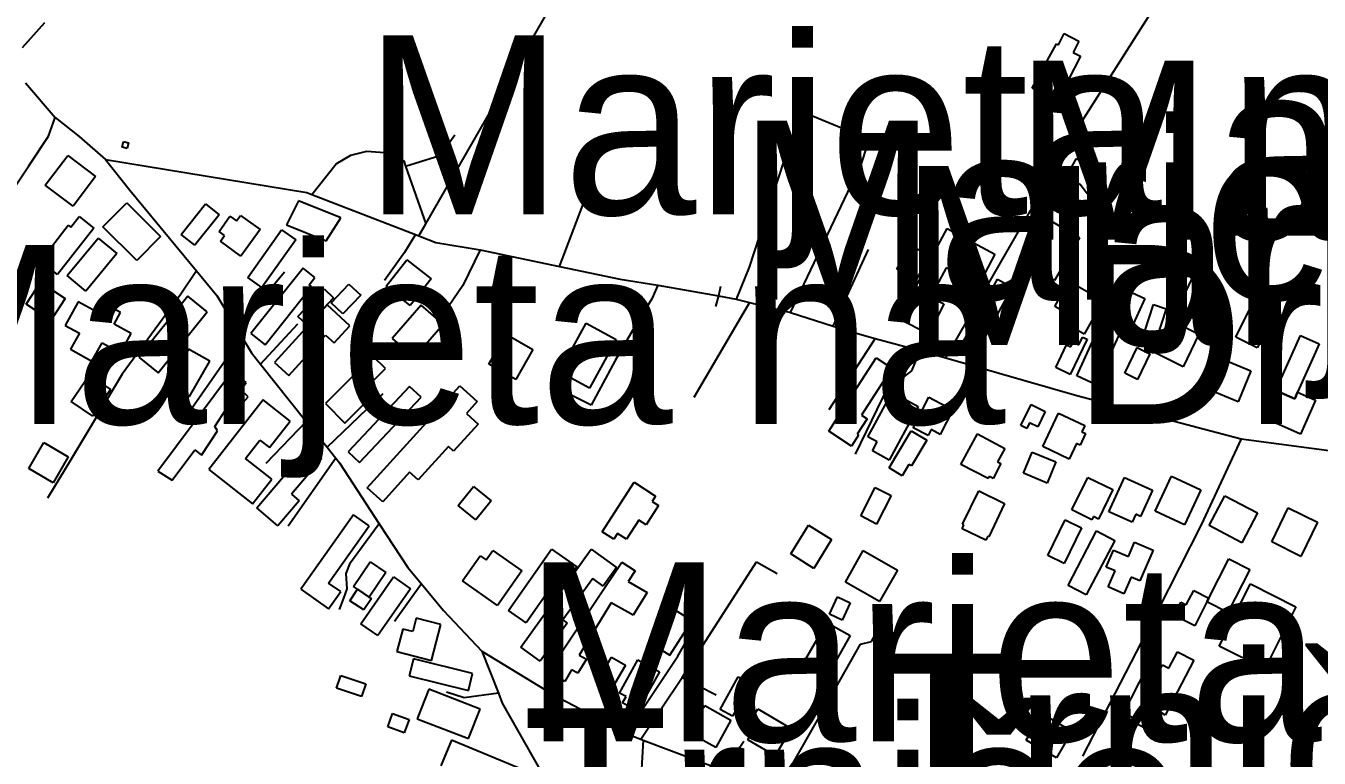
# Model space of a CAD drawing. Extents: x -8864 to 13231, y -7697 to 8949.
# Drawn here: x 3839.2 to 4287.6, y -3335.2 to -3081.4 of the extents above; entities that cross this region are included whole.
import ezdxf

# ---------------------------------------------------------------- set-up
doc = ezdxf.new("R2010")
doc.units = 0
for name, color, linetype in [('OSM_BUILDING_CHAPEL', 9, 'CONTINUOUS'), ('OSM_BUILDING_HOUSE', 9, 'CONTINUOUS'), ('OSM_BUILDING_YES', 9, 'CONTINUOUS'), ('OSM_HIGHWAY_FOOTWAY', 8, 'CONTINUOUS'), ('OSM_HIGHWAY_RESIDENTIAL', 8, 'CONTINUOUS'), ('OSM_HIGHWAY_SERVICE', 8, 'CONTINUOUS'), ('OSM_HIGHWAY_TERTIARY', 8, 'CONTINUOUS'), ('OSM_HIGHWAY_TRACK', 8, 'CONTINUOUS'), ('OSM_LABELS', 8, 'CONTINUOUS')]:
    doc.layers.add(name, color=color, linetype=linetype)

msp = doc.modelspace()

# ---------------------------------------------------------------- linework, layer by layer
at = {"layer": 'OSM_BUILDING_CHAPEL'}
for p, q in [((3872.649736, -3123.487728), (3873.07087, -3121.508459)), ((3874.349583, -3123.843552), (3872.649736, -3123.487728)), ((3873.07087, -3121.508459), (3874.76306, -3121.875402)), ((3874.76306, -3121.875402), (3874.349583, -3123.843552))]:
    msp.add_line(p, q, dxfattribs=at)
at = {"layer": 'OSM_BUILDING_HOUSE'}
for p, q in [((3845.94223, -3136.564252), (3853.72171, -3126.278721)), ((3853.72171, -3126.278721), (3863.407775, -3133.606467)), ((3863.407775, -3133.606467), (3855.628295, -3143.891997)), ((3855.628295, -3143.891997), (3845.94223, -3136.564252))]:
    msp.add_line(p, q, dxfattribs=at)
at = {"layer": 'OSM_BUILDING_YES'}
for p, q in [((4197.25161, -3087.93871), (4199.257736, -3084.058007)), ((4199.257736, -3084.058007), (4204.341963, -3086.693327)), ((4188.170445, -3102.972264), (4196.577797, -3087.560648)), ((4196.577797, -3087.560648), (4197.25161, -3087.93871)), ((4204.341963, -3086.693327), (4202.343494, -3090.57403)), ((4204.847323, -3091.852772), (4200.590048, -3100.22575)), ((4202.343494, -3090.57403), (4204.847323, -3091.852772)), ((4194.502758, -3106.219156), (4188.170445, -3102.972264)), ((4198.170446, -3098.991486), (4194.502758, -3106.219156)), ((4200.590048, -3100.22575), (4198.170446, -3098.991486)), ((4199.969834, -3133.739901), (4203.522667, -3127.357312)), ((4203.522667, -3127.357312), (4211.524199, -3131.860706)), ((4204.946863, -3136.530893), (4199.969834, -3133.739901)), ((4211.524199, -3131.860706), (4207.22864, -3139.566515)), ((4207.22864, -3139.566515), (4204.946863, -3136.530893)), ((3865.949889, -3151.086309), (3874.18113, -3142.780048)), ((3874.18113, -3142.780048), (3885.880978, -3154.388799)), ((3893.1015, -3153.688271), (3901.524165, -3143.124752)), ((3901.524165, -3143.124752), (3906.248515, -3146.89426)), ((3933.729376, -3142.023923), (3929.632897, -3150.363542)), ((3948.446069, -3147.939493), (3933.729376, -3142.023923)), ((3854.83197, -3151.164146), (3857.672706, -3147.516952)), ((3857.672706, -3147.516952), (3862.76459, -3151.475491)), ((3906.248515, -3146.89426), (3897.818193, -3157.457779)), ((3906.202573, -3152.60968), (3909.992773, -3147.372399)), ((3909.992773, -3147.372399), (3912.251578, -3149.006964)), ((3912.251578, -3149.006964), (3913.63749, -3147.094411)), ((3913.63749, -3147.094411), (3920.429221, -3152.020347)), ((3844.273011, -3162.917449), (3853.943762, -3150.474737)), ((3862.76459, -3151.475491), (3850.253103, -3167.565397)), ((3853.943762, -3150.474737), (3854.83197, -3151.164146)), ((3877.657394, -3162.69506), (3865.949889, -3151.086309)), ((3920.429221, -3152.020347), (3913.782972, -3161.193928)), ((3916.171946, -3168.566152), (3927.902422, -3152.098183)), ((3927.902422, -3152.098183), (3932.787568, -3155.589704)), ((3929.632897, -3150.363542), (3943.407784, -3155.945528)), ((3943.407784, -3155.945528), (3948.446069, -3147.939493)), ((4149.58698, -3168.643988), (4158.652831, -3151.575567)), ((4158.652831, -3151.575567), (4175.237825, -3160.471161)), ((4188.423125, -3155.723138), (4192.917766, -3147.983971)), ((4192.917766, -3147.983971), (4204.541044, -3154.811339)), ((3853.522629, -3167.932341), (3864.257699, -3154.944773)), ((3864.257699, -3154.944773), (3870.766122, -3160.337727)), ((3885.880978, -3154.388799), (3877.657394, -3162.69506)), ((3897.818193, -3157.457779), (3893.1015, -3153.688271)), ((3908.1551, -3154.032975), (3906.202573, -3152.60968)), ((3906.692619, -3156.056722), (3908.1551, -3154.032975)), ((3913.782972, -3161.193928), (3906.692619, -3156.056722)), ((3932.787568, -3155.589704), (3921.049435, -3172.046553)), ((4190.58239, -3156.97964), (4188.423125, -3155.723138)), ((4204.541044, -3154.811339), (4195.903983, -3169.655862)), ((3870.766122, -3160.337727), (3860.031052, -3173.314175)), ((4141.179628, -3165.697323), (4145.727868, -3157.279867)), ((4145.727868, -3157.279867), (4152.481314, -3160.93818)), ((4152.481314, -3160.93818), (4147.933075, -3169.366755)), ((4175.237825, -3160.471161), (4169.502755, -3171.245949)), ((4186.43997, -3164.096116), (4190.58239, -3156.97964)), ((3850.253103, -3167.565397), (3844.273011, -3162.917449)), ((3935.406252, -3165.352618), (3917.266893, -3188.014144)), ((3939.456788, -3168.59951), (3935.406252, -3165.352618)), ((3964.112227, -3171.635132), (3971.371034, -3162.47267)), ((3971.371034, -3162.47267), (3979.732443, -3169.111007)), ((4147.933075, -3169.366755), (4141.179628, -3165.697323)), ((4158.338895, -3165.274782), (4155.000457, -3171.535056)), ((4169.502755, -3171.245949), (4158.338895, -3165.274782)), ((4195.903983, -3169.655862), (4186.43997, -3164.096116)), ((3839.295981, -3177.873167), (3844.273011, -3170.245195)), ((3844.273011, -3170.245195), (3852.894757, -3175.882778)), ((3860.031052, -3173.314175), (3853.522629, -3167.932341)), ((3921.049435, -3172.046553), (3916.171946, -3168.566152)), ((3937.450662, -3171.101396), (3939.456788, -3168.59951)), ((3979.732443, -3169.111007), (3972.473637, -3178.273469)), ((4147.56554, -3172.446855), (4149.58698, -3168.643988)), ((4155.000457, -3171.535056), (4149.58698, -3168.643988)), ((4149.58698, -3168.643988), (4155.000457, -3171.535056)), ((4164.173505, -3190.871854), (4176.141347, -3169.144365)), ((4176.141347, -3169.144365), (4181.263859, -3171.979836)), ((4195.972896, -3178.69601), (4200.865699, -3169.867132)), ((4200.865699, -3169.867132), (4212.741657, -3176.527708)), ((4238.629869, -3179.229745), (4244.395566, -3167.387485)), ((4244.395566, -3167.387485), (4253.093882, -3171.657371)), ((3922.144382, -3191.928206), (3938.285272, -3171.768566)), ((3933.583893, -3182.165291), (3942.665058, -3172.569169)), ((3938.285272, -3171.768566), (3937.450662, -3171.101396)), ((3942.665058, -3172.569169), (3945.911613, -3175.649269)), ((3945.122945, -3177.450626), (3951.263834, -3170.890126)), ((3955.322027, -3174.692992), (3949.181138, -3181.253493)), ((3951.263834, -3170.890126), (3955.322027, -3174.692992)), ((3972.473637, -3178.273469), (3964.112227, -3171.635132)), ((4141.746244, -3182.921417), (4147.083151, -3172.202226)), ((4147.083151, -3172.202226), (4147.56554, -3172.446855)), ((4155.000457, -3171.535056), (4152.948389, -3175.449118)), ((4181.263859, -3171.979836), (4169.28836, -3193.718444)), ((4214.57933, -3180.808713), (4218.606895, -3171.968716)), ((4218.606895, -3171.968716), (4227.228642, -3175.938375)), ((4253.093882, -3171.657371), (4247.320528, -3183.49963)), ((3847.917728, -3183.49963), (3839.295981, -3177.873167)), ((3852.894757, -3175.882778), (3847.917728, -3183.49963)), ((3857.389398, -3177.039205), (3852.864129, -3185.223152)), ((3866.248511, -3181.931782), (3857.389398, -3177.039205)), ((3868.101497, -3178.584815), (3866.248511, -3181.931782)), ((3872.029522, -3180.753116), (3868.101497, -3178.584815)), ((3895.367963, -3175.048816), (3878.369492, -3196.242569)), ((3902.14438, -3180.497367), (3895.367963, -3175.048816)), ((3943.64515, -3178.128915), (3925.444536, -3198.110644)), ((3945.911613, -3175.649269), (3936.822791, -3185.234271)), ((3951.531828, -3185.323227), (3943.64515, -3178.128915)), ((3949.181138, -3181.253493), (3945.122945, -3177.450626)), ((3976.332749, -3178.184513), (3966.263836, -3189.759905)), ((3983.95909, -3184.82285), (3976.332749, -3178.184513)), ((4157.557884, -3177.773092), (4152.351145, -3188.236534)), ((4152.948389, -3175.449118), (4157.557884, -3177.773092)), ((4200.681932, -3181.331329), (4195.972896, -3178.69601)), ((4212.741657, -3176.527708), (4206.225577, -3188.236534)), ((4227.228642, -3175.938375), (4223.201077, -3184.778372)), ((4227.044875, -3187.569365), (4230.245488, -3177.951004)), ((4230.245488, -3177.951004), (4234.632931, -3179.418777)), ((4236.516545, -3183.566347), (4238.629869, -3179.229745)), ((4238.629869, -3179.229745), (4243.407817, -3181.564839)), ((4243.407817, -3181.564839), (4238.629869, -3179.229745)), ((4262.894802, -3180.87543), (4264.142888, -3178.384664)), ((4264.142888, -3178.384664), (4271.623747, -3182.154172)), ((3869.831972, -3184.733894), (3872.029522, -3180.753116)), ((3885.138252, -3201.680001), (3902.14438, -3180.497367)), ((3936.822791, -3185.234271), (3933.583893, -3182.165291)), ((4152.351145, -3188.236534), (4141.746244, -3182.921417)), ((4199.073968, -3184.233517), (4200.681932, -3181.331329)), ((4203.675807, -3202.702994), (4213.82129, -3180.452889)), ((4220.49051, -3183.532989), (4210.345026, -3205.760855)), ((4213.82129, -3180.452889), (4214.57933, -3180.808713)), ((4220.49051, -3183.532989), (4214.57933, -3180.808713)), ((4214.57933, -3180.808713), (4220.49051, -3183.532989)), ((4223.201077, -3184.778372), (4220.49051, -3183.532989)), ((4231.003528, -3194.885991), (4236.516545, -3183.566347)), ((4234.632931, -3179.418777), (4231.432318, -3189.037138)), ((4243.407817, -3181.564839), (4241.294494, -3185.91256)), ((4247.320528, -3183.49963), (4243.407817, -3181.564839)), ((4258.721754, -3189.248408), (4262.894802, -3180.87543)), ((4271.623747, -3182.154172), (4270.375661, -3184.656058)), ((3852.864129, -3185.223152), (3857.78756, -3187.947427)), ((3857.78756, -3187.947427), (3854.73243, -3193.496054)), ((3875.758466, -3188.014144), (3869.831972, -3184.733894)), ((3872.029522, -3194.774796), (3875.758466, -3188.014144)), ((3917.266893, -3188.014144), (3922.144382, -3191.928206)), ((3946.072409, -3191.316634), (3951.531828, -3185.323227)), ((3973.874862, -3196.398242), (3983.95909, -3184.82285)), ((4024.234745, -3201.279699), (4033.476707, -3184.433668)), ((4033.476707, -3184.433668), (4043.851899, -3190.137967)), ((4206.225577, -3188.236534), (4199.073968, -3184.233517)), ((4231.432318, -3189.037138), (4227.044875, -3187.569365)), ((4245.972902, -3188.203176), (4240.467541, -3199.522819)), ((4241.294494, -3185.91256), (4245.972902, -3188.203176)), ((4270.375661, -3184.656058), (4266.21027, -3193.006797)), ((3862.152032, -3197.599147), (3865.658924, -3191.249917)), ((3865.658924, -3191.249917), (3872.029522, -3194.774796)), ((3930.38328, -3202.614038), (3943.132133, -3188.625716)), ((3943.132133, -3188.625716), (3946.072409, -3191.316634)), ((3966.263836, -3189.759905), (3973.874862, -3196.398242)), ((3999.786044, -3198.688857), (4005.712538, -3188.258773)), ((4005.712538, -3188.258773), (4015.015755, -3193.540532)), ((4043.851899, -3190.137967), (4034.617595, -3206.983999)), ((4169.28836, -3193.718444), (4164.173505, -3190.871854)), ((4196.332774, -3199.800807), (4200.069374, -3191.939325)), ((4200.069374, -3191.939325), (4201.49357, -3192.617614)), ((4207.175041, -3190.004534), (4201.363402, -3202.224856)), ((4201.49357, -3192.617614), (4202.25161, -3191.016407)), ((4202.25161, -3191.016407), (4204.303678, -3192.006042)), ((4204.303678, -3192.006042), (4205.620677, -3189.259528)), ((4205.620677, -3189.259528), (4207.175041, -3190.004534)), ((4266.21027, -3193.006797), (4258.721754, -3189.248408)), ((4272.680408, -3207.773483), (4281.133702, -3188.703553)), ((4281.133702, -3188.703553), (4287.611497, -3191.60574)), ((4287.611497, -3191.60574), (4285.881022, -3195.497563)), ((3854.73243, -3193.496054), (3862.152032, -3197.599147)), ((3878.369492, -3196.242569), (3885.138252, -3201.680001)), ((3895.643613, -3193.407098), (3888.622173, -3205.627421)), ((3902.971332, -3197.621386), (3895.643613, -3193.407098)), ((3959.579302, -3195.853387), (3943.13979, -3212.343594)), ((3963.936117, -3200.201108), (3959.579302, -3195.853387)), ((4015.015755, -3193.540532), (4009.096918, -3203.970616)), ((4120.061709, -3218.103492), (4134.058647, -3196.509437)), ((4134.058647, -3196.509437), (4139.525723, -3200.078794)), ((4220.283772, -3201.813435), (4224.564017, -3192.92896)), ((4224.564017, -3192.92896), (4228.974431, -3195.063903)), ((4228.974431, -3195.063903), (4224.694186, -3203.959497)), ((4240.467541, -3199.522819), (4231.003528, -3194.885991)), ((4248.698782, -3207.18415), (4253.116853, -3196.464959)), ((4253.116853, -3196.464959), (4263.93615, -3200.946114)), ((4285.881022, -3195.497563), (4280.184238, -3208.373935)), ((3910.835039, -3201.090668), (3885.031055, -3235.716768)), ((3895.957549, -3209.841708), (3902.971332, -3197.621386)), ((3915.605331, -3204.99361), (3910.835039, -3201.090668)), ((3925.444536, -3198.110644), (3930.38328, -3202.614038)), ((3956.792165, -3207.373181), (3963.936117, -3200.201108)), ((4009.096918, -3203.970616), (3999.786044, -3198.688857)), ((4034.617595, -3206.983999), (4024.234745, -3201.279699)), ((4139.525723, -3200.078794), (4129.005048, -3216.302134)), ((4201.363402, -3202.224856), (4196.332774, -3199.800807)), ((4263.93615, -3200.946114), (4259.518079, -3211.676425)), ((3854.98511, -3211.631947), (3861.194911, -3202.447246)), ((3861.194911, -3202.447246), (3868.614514, -3207.462137)), ((3888.622173, -3205.627421), (3895.957549, -3209.841708)), ((3913.721716, -3207.539973), (3915.605331, -3204.99361)), ((3957.619118, -3241.487785), (3989.686503, -3206.161156)), ((3989.686503, -3206.161156), (3995.720194, -3211.643066)), ((4210.345026, -3205.760855), (4203.675807, -3202.702994)), ((4224.694186, -3203.959497), (4220.283772, -3201.813435)), ((3868.614514, -3207.462137), (3862.404712, -3216.646838)), ((3911.103033, -3215.812876), (3916.3404, -3209.964023)), ((3916.3404, -3209.964023), (3913.721716, -3207.539973)), ((3949.854952, -3219.048648), (3959.150512, -3209.719394)), ((3972.228614, -3206.350188), (3950.942241, -3229.011714)), ((3954.96215, -3232.792341), (3976.248523, -3210.119696)), ((3959.150512, -3209.719394), (3956.792165, -3207.373181)), ((3976.248523, -3210.119696), (3972.228614, -3206.350188)), ((4132.772277, -3220.927843), (4139.556351, -3208.407294)), ((4139.556351, -3208.407294), (4148.629859, -3213.366588)), ((4146.876413, -3220.694333), (4152.351145, -3210.108576)), ((4152.351145, -3210.108576), (4160.689584, -3214.467417)), ((4259.518079, -3211.676425), (4248.698782, -3207.18415)), ((4268.484389, -3217.202813), (4272.680408, -3207.773483)), ((4279.165861, -3210.664551), (4272.680408, -3207.773483)), ((4272.680408, -3207.773483), (4279.165861, -3210.664551)), ((4280.184238, -3208.373935), (4279.165861, -3210.664551)), ((4279.165861, -3210.664551), (4280.184238, -3208.373935)), ((4280.184238, -3208.373935), (4286.332783, -3211.12045)), ((3862.404712, -3216.646838), (3854.98511, -3211.631947)), ((3921.462912, -3211.053733), (3902.619112, -3235.127435)), ((3904.717121, -3220.316271), (3908.821257, -3214.000399)), ((3908.821257, -3214.000399), (3911.103033, -3215.812876)), ((3930.896297, -3218.448196), (3921.462912, -3211.053733)), ((3943.13979, -3212.343594), (3949.854952, -3219.048648)), ((3995.720194, -3211.643066), (3991.983593, -3215.768398)), ((4148.629859, -3213.366588), (4141.845784, -3225.887136)), ((4160.689584, -3214.467417), (4156.27917, -3223.018307)), ((4184.257734, -3219.938208), (4187.741655, -3212.66606)), ((4187.741655, -3212.66606), (4192.672743, -3215.012273)), ((4192.672743, -3215.012273), (4190.069373, -3220.360749)), ((4286.332783, -3211.12045), (4281.126045, -3222.873754)), ((3923.744688, -3227.588419), (3930.896297, -3218.448196)), ((3996.041787, -3219.46007), (3987.542552, -3228.833802)), ((3991.983593, -3215.768398), (3996.041787, -3219.46007)), ((4117.611479, -3221.873), (4120.061709, -3218.103492)), ((4130.942261, -3217.569756), (4127.45834, -3222.929351)), ((4129.005048, -3216.302134), (4130.942261, -3217.569756)), ((4187.243952, -3218.970812), (4186.332772, -3220.916723)), ((4190.069373, -3220.360749), (4187.243952, -3218.970812)), ((4191.830476, -3227.232595), (4197.259267, -3215.646084)), ((4197.259267, -3215.646084), (4206.409344, -3219.971566)), ((4281.126045, -3222.873754), (4268.484389, -3217.202813)), ((3900.153568, -3230.2015), (3905.727841, -3221.728446)), ((3905.727841, -3221.728446), (3904.717121, -3220.316271)), ((4125.528784, -3227.032444), (4117.611479, -3221.873)), ((4127.9637, -3223.274056), (4125.528784, -3227.032444)), ((4127.45834, -3222.929351), (4127.9637, -3223.274056)), ((4131.179627, -3223.863389), (4132.772277, -3220.927843)), ((4134.403211, -3225.620269), (4131.179627, -3223.863389)), ((4140.865692, -3230.646279), (4146.240884, -3221.717327)), ((4146.240884, -3221.717327), (4151.669675, -3225.008696)), ((4152.029553, -3223.385251), (4146.876413, -3220.694333)), ((4153.078557, -3221.350383), (4152.029553, -3223.385251)), ((4156.27917, -3223.018307), (4153.078557, -3221.350383)), ((4163.415465, -3233.392794), (4169.135221, -3222.773678)), ((4169.135221, -3222.773678), (4178.668147, -3227.944243)), ((4186.332772, -3220.916723), (4184.257734, -3219.938208)), ((4206.593112, -3222.74032), (4204.763096, -3226.721098)), ((4206.409344, -3219.971566), (4205.383311, -3222.162106)), ((4205.383311, -3222.162106), (4206.593112, -3222.74032)), ((3840.237788, -3234.79385), (3845.444527, -3225.820419)), ((3845.444527, -3225.820419), (3853.951419, -3230.757474)), ((3889.939172, -3238.807987), (3897.802879, -3228.389022)), ((3897.802879, -3228.389022), (3900.153568, -3230.2015)), ((3915.390936, -3231.335688), (3920.383279, -3224.953099)), ((3919.303647, -3248.415229), (3937.121413, -3227.521702)), ((3920.383279, -3224.953099), (3923.744688, -3227.588419)), ((3937.121413, -3227.521702), (3941.723251, -3231.446883)), ((3985.758478, -3227.210356), (3975.24546, -3238.785748)), ((3987.542552, -3228.833802), (3985.758478, -3227.210356)), ((4132.733992, -3228.700368), (4134.403211, -3225.620269)), ((4141.845784, -3225.887136), (4138.591573, -3231.891662)), ((4151.669675, -3225.008696), (4146.294483, -3233.937649)), ((4178.668147, -3227.944243), (4176.13369, -3232.514354)), ((4200.988211, -3231.558078), (4191.830476, -3227.232595)), ((4203.530324, -3226.142885), (4200.988211, -3231.558078)), ((4204.763096, -3226.721098), (4203.530324, -3226.142885)), ((3853.951419, -3230.757474), (3848.74468, -3239.730905)), ((3924.556327, -3238.51888), (3915.390936, -3231.335688)), ((3941.723251, -3231.446883), (3931.29446, -3243.678325)), ((3950.942241, -3229.011714), (3954.96215, -3232.792341)), ((4138.591573, -3231.891662), (4132.733992, -3228.700368)), ((4138.507346, -3234.538102), (4140.865692, -3230.646279)), ((4176.13369, -3232.514354), (4177.312863, -3233.125926)), ((4185.092344, -3236.472893), (4188.124503, -3229.122909)), ((4188.124503, -3229.122909), (4196.371058, -3232.547712)), ((4196.371058, -3232.547712), (4193.346556, -3239.897697)), ((3848.74468, -3239.730905), (3840.237788, -3234.79385)), ((3885.031055, -3235.716768), (3889.939172, -3238.807987)), ((3902.619112, -3235.127435), (3917.85648, -3247.06977)), ((3972.282213, -3236.083711), (3962.971339, -3246.347003)), ((3975.24546, -3238.785748), (3972.282213, -3236.083711)), ((4143.055585, -3237.306855), (4138.507346, -3234.538102)), ((4145.413932, -3233.403913), (4143.055585, -3237.306855)), ((4146.294483, -3233.937649), (4145.413932, -3233.403913)), ((4172.940734, -3238.252012), (4163.415465, -3233.392794)), ((4177.312863, -3233.125926), (4174.594639, -3238.229773)), ((4193.346556, -3239.897697), (4185.092344, -3236.472893)), ((4230.827417, -3249.638373), (4236.501231, -3237.440289)), ((4236.501231, -3237.440289), (4246.593116, -3242.166074)), ((3917.85648, -3247.06977), (3924.556327, -3238.51888)), ((3962.971339, -3246.347003), (3957.619118, -3241.487785)), ((3989.11223, -3247.614625), (3994.479765, -3241.065244)), ((3994.479765, -3241.065244), (4000.597683, -3246.080135)), ((4039.012695, -3256.743729), (4050.092329, -3239.564112)), ((4050.092329, -3239.564112), (4057.557873, -3244.378853)), ((4128.691112, -3251.272938), (4133.668142, -3241.36547)), ((4133.668142, -3241.36547), (4139.196473, -3244.167582)), ((4173.323583, -3237.562604), (4172.940734, -3238.252012)), ((4174.594639, -3238.229773), (4173.323583, -3237.562604)), ((4201.89939, -3249.160235), (4207.397093, -3237.885069)), ((4207.397093, -3237.885069), (4216.09541, -3242.154954)), ((4214.763097, -3249.816285), (4220.145946, -3237.907308)), ((4220.145946, -3237.907308), (4229.809041, -3242.310627)), ((3934.027997, -3246.002299), (3926.631366, -3254.675503)), ((3931.29446, -3243.678325), (3934.027997, -3246.002299)), ((4000.597683, -3246.080135), (3995.230148, -3252.629516)), ((4057.557873, -3244.378853), (4056.386357, -3246.202449)), ((4056.386357, -3246.202449), (4058.629849, -3247.659103)), ((4139.196473, -3244.167582), (4134.219444, -3254.07505)), ((4164.020366, -3254.164006), (4169.686523, -3242.555256)), ((4169.686523, -3242.555256), (4178.537978, -3246.914097)), ((4216.09541, -3242.154954), (4211.126037, -3252.351529)), ((4229.809041, -3242.310627), (4225.689591, -3251.417492)), ((4246.593116, -3242.166074), (4240.919302, -3254.364157)), ((4249.533392, -3254.575427), (4254.916241, -3244.256538)), ((4254.916241, -3244.256538), (4266.286839, -3250.238825)), ((3926.631366, -3254.675503), (3919.303647, -3248.415229)), ((3952.795228, -3250.905995), (3934.579299, -3276.636501)), ((3958.208705, -3254.74222), (3952.795228, -3250.905995)), ((3995.230148, -3252.629516), (3989.11223, -3247.614625)), ((4058.629849, -3247.659103), (4054.318975, -3254.341918)), ((4178.537978, -3246.914097), (4173.093874, -3258.46725)), ((4208.821289, -3252.573919), (4201.89939, -3249.160235)), ((4222.802914, -3253.474598), (4214.763097, -3249.816285)), ((4224.073971, -3250.672486), (4222.802914, -3253.474598)), ((4225.689591, -3251.417492), (4224.073971, -3250.672486)), ((4240.919302, -3254.364157), (4230.827417, -3249.638373)), ((4266.286839, -3250.238825), (4260.896333, -3260.557715)), ((4271.217927, -3260.279727), (4276.952997, -3248.470826)), ((4276.952997, -3248.470826), (4287.075509, -3253.385642)), ((3944.196452, -3274.523797), (3958.208705, -3254.74222)), ((4051.738577, -3252.685114), (4047.458331, -3259.323451)), ((4054.318975, -3254.341918), (4051.738577, -3252.685114)), ((4104.418521, -3264.449537), (4110.582381, -3254.475352)), ((4110.582381, -3254.475352), (4118.576257, -3259.456885)), ((4134.219444, -3254.07505), (4128.691112, -3251.272938)), ((4163.836598, -3255.754094), (4164.456813, -3254.364157)), ((4164.456813, -3254.364157), (4164.020366, -3254.164006)), ((4193.545637, -3264.938795), (4199.541043, -3252.629516)), ((4205.245485, -3255.442748), (4199.242422, -3267.752026)), ((4199.541043, -3252.629516), (4205.245485, -3255.442748)), ((4209.364934, -3251.473089), (4208.821289, -3252.573919)), ((4211.126037, -3252.351529), (4209.364934, -3251.473089)), ((4260.896333, -3260.557715), (4249.533392, -3254.575427)), ((4287.075509, -3253.385642), (4281.271527, -3265.283499)), ((4043.070888, -3259.356809), (4039.012695, -3256.743729)), ((4044.372573, -3257.333062), (4043.070888, -3259.356809)), ((4047.458331, -3259.323451), (4044.372573, -3257.333062)), ((4118.576257, -3259.456885), (4112.427711, -3269.43107)), ((4172.129096, -3259.634797), (4163.836598, -3255.754094)), ((4172.756967, -3258.300457), (4172.129096, -3259.634797)), ((4173.093874, -3258.46725), (4172.756967, -3258.300457)), ((4200.620676, -3275.324401), (4210.490509, -3256.443502)), ((4216.753909, -3259.745992), (4206.876419, -3278.62689)), ((4210.490509, -3256.443502), (4216.753909, -3259.745992)), ((3998.790639, -3266.495524), (4001.103043, -3263.204154)), ((4001.103043, -3263.204154), (4011.156643, -3270.276151)), ((4006.585433, -3284.053203), (4021.455266, -3262.748255)), ((4010.804422, -3296.740544), (4035.26078, -3262.759374)), ((4021.455266, -3262.748255), (4030.283751, -3268.930692)), ((4035.26078, -3262.759374), (4044.043323, -3269.086365)), ((4112.427711, -3269.43107), (4104.418521, -3264.449537)), ((4123.407804, -3274.212451), (4129.594635, -3263.270871)), ((4129.594635, -3263.270871), (4141.394023, -3270.009283)), ((4213.851918, -3268.997409), (4216.371061, -3263.137437)), ((4216.371061, -3263.137437), (4221.539514, -3265.361335)), ((4221.539514, -3265.361335), (4223.668152, -3260.402042)), ((4223.668152, -3260.402042), (4230.061721, -3263.170795)), ((4230.061721, -3263.170795), (4225.513481, -3273.767672)), ((4281.271527, -3265.283499), (4271.217927, -3260.279727)), ((3952.818199, -3275.713583), (3958.568582, -3267.173813)), ((3958.568582, -3267.173813), (3964.035658, -3270.854365)), ((3990.612996, -3273.756552), (3996.730914, -3265.03887)), ((3996.730914, -3265.03887), (3998.790639, -3266.495524)), ((4020.498145, -3305.069044), (4045.89631, -3267.285008)), ((4030.283751, -3268.930692), (4024.632908, -3277.025683)), ((4045.89631, -3267.285008), (4050.528776, -3270.320629)), ((4199.242422, -3267.752026), (4193.545637, -3264.938795)), ((4249.41088, -3279.761078), (4256.355751, -3266.106341)), ((4256.355751, -3266.106341), (4263.560959, -3269.798013)), ((3955.375626, -3288.623314), (3966.70794, -3272.366616)), ((3964.035658, -3270.854365), (3958.300588, -3279.371896)), ((3966.70794, -3272.366616), (3972.61912, -3276.480828)), ((4011.156643, -3270.276151), (4002.72632, -3282.274084)), ((4035.789111, -3272.978188), (4025.467517, -3287.311214)), ((4039.38023, -3275.56903), (4035.789111, -3272.978188)), ((4044.043323, -3269.086365), (4039.38023, -3275.56903)), ((4050.528776, -3270.320629), (4048.109174, -3274.012301)), ((4141.394023, -3270.009283), (4135.21485, -3280.939745)), ((4216.922362, -3270.320629), (4213.851918, -3268.997409)), ((4214.548702, -3275.869256), (4216.922362, -3270.320629)), ((4222.450694, -3272.433333), (4219.977493, -3278.226588)), ((4225.513481, -3273.767672), (4222.450694, -3272.433333)), ((4263.560959, -3269.798013), (4255.934618, -3284.77597)), ((3934.579299, -3276.636501), (3944.173481, -3283.430511)), ((3944.173481, -3283.430511), (3948.384814, -3277.492702)), ((3948.384814, -3277.492702), (3944.196452, -3274.523797)), ((3951.593084, -3280.639518), (3954.196453, -3276.680979)), ((3954.196453, -3276.680979), (3952.818199, -3275.713583)), ((3958.300588, -3279.371896), (3954.196453, -3276.680979)), ((3954.196453, -3276.680979), (3958.300588, -3279.371896)), ((3972.61912, -3276.480828), (3961.286806, -3292.748646)), ((4002.72632, -3282.274084), (3990.612996, -3273.756552)), ((4021.89937, -3275.11313), (4012.68038, -3288.311968)), ((4024.632908, -3277.025683), (4021.89937, -3275.11313)), ((4048.109174, -3274.012301), (4054.625254, -3277.848526)), ((4054.625254, -3277.848526), (4049.793707, -3285.64329)), ((4135.21485, -3280.939745), (4123.407804, -3274.212451)), ((4206.876419, -3278.62689), (4200.620676, -3275.324401)), ((4219.977493, -3278.226588), (4214.548702, -3275.869256)), ((4241.585458, -3282.085052), (4244.150543, -3277.059042)), ((4244.150543, -3277.059042), (4249.41088, -3279.761078)), ((4253.009656, -3296.362481), (4263.874894, -3274.768426)), ((4263.874894, -3274.768426), (4279.556366, -3282.807819)), ((3956.439945, -3283.819693), (3951.593084, -3280.639518)), ((3959.035657, -3279.861154), (3956.439945, -3283.819693)), ((3958.300588, -3279.371896), (3959.035657, -3279.861154)), ((4042.197994, -3281.406763), (4031.110703, -3299.487058)), ((4049.793707, -3285.64329), (4042.197994, -3281.406763)), ((4117.833531, -3285.354183), (4120.643638, -3279.327418)), ((4120.643638, -3279.327418), (4125.061709, -3281.395644)), ((4125.061709, -3281.395644), (4122.251602, -3287.422409)), ((4237.335841, -3285.721126), (4239.68653, -3281.106537)), ((4239.68653, -3281.106537), (4241.585458, -3282.085052)), ((4248.737067, -3281.084298), (4244.510421, -3289.390559)), ((4249.41088, -3279.761078), (4248.737067, -3281.084298)), ((4248.737067, -3281.084298), (4249.41088, -3279.761078)), ((4255.934618, -3284.77597), (4248.737067, -3281.084298)), ((3974.602274, -3286.655164), (3973.346532, -3291.369829)), ((3983.147452, -3288.92354), (3974.602274, -3286.655164)), ((4012.68038, -3288.311968), (4006.585433, -3284.053203)), ((4064.250064, -3283.819693), (4056.593095, -3295.806506)), ((4070.138273, -3287.589201), (4064.250064, -3283.819693)), ((4122.251602, -3287.422409), (4117.833531, -3285.354183)), ((4244.510421, -3289.390559), (4237.335841, -3285.721126)), ((4279.556366, -3282.807819), (4268.76004, -3304.257321)), ((3961.286806, -3292.748646), (3955.375626, -3288.623314)), ((3969.91621, -3290.45803), (3967.856485, -3298.219436)), ((3973.346532, -3291.369829), (3969.91621, -3290.45803)), ((3979.831984, -3301.399611), (3983.147452, -3288.92354)), ((4026.968283, -3288.389805), (4017.496613, -3301.555284)), ((4025.467517, -3287.311214), (4026.968283, -3288.389805)), ((4062.481304, -3299.564895), (4070.138273, -3287.589201)), ((4109.671202, -3300.776919), (4116.968293, -3288.211893)), ((4116.968293, -3288.211893), (4125.015767, -3292.726407)), ((4056.593095, -3295.806506), (4062.481304, -3299.564895)), ((4125.015767, -3292.726407), (4117.864158, -3305.413748)), ((3967.856485, -3298.219436), (3979.831984, -3301.399611)), ((4017.496613, -3301.555284), (4010.804422, -3296.740544)), ((4031.110703, -3299.487058), (4033.599218, -3300.899234)), ((4038.224027, -3307.393018), (4042.320505, -3300.232064)), ((4042.320505, -3300.232064), (4047.08314, -3302.95634)), ((4235.582395, -3304.034931), (4238.57627, -3298.319512)), ((4238.57627, -3298.319512), (4244.181171, -3301.255058)), ((4268.76004, -3304.257321), (4253.009656, -3296.362481)), ((3973.576241, -3300.75468), (3972.11376, -3306.703609)), ((3994.142859, -3305.836289), (3973.576241, -3300.75468)), ((4028.423107, -3304.602025), (4026.072418, -3308.627281)), ((4030.643628, -3305.747333), (4028.423107, -3304.602025)), ((4033.599218, -3300.899234), (4030.643628, -3305.747333)), ((4047.08314, -3302.95634), (4042.986662, -3310.117293)), ((4045.092328, -3312.641418), (4051.455269, -3301.188341)), ((4051.455269, -3301.188341), (4058.928471, -3305.347031)), ((4117.864158, -3305.413748), (4109.671202, -3300.776919)), ((4219.931551, -3319.468787), (4227.963711, -3303.701346)), ((4227.963711, -3303.701346), (4231.868765, -3305.725094)), ((4231.868765, -3305.725094), (4233.361874, -3302.834026)), ((4233.361874, -3302.834026), (4235.582395, -3304.034931)), ((4244.181171, -3301.255058), (4234.242425, -3320.26939)), ((3946.975931, -3310.984614), (3948.46904, -3306.581295)), ((3948.46904, -3306.581295), (3957.067816, -3309.505721)), ((3972.11376, -3306.703609), (3992.680378, -3311.774098)), ((3992.680378, -3311.774098), (3994.142859, -3305.836289)), ((4026.072418, -3308.627281), (4020.498145, -3305.069044)), ((4042.986662, -3310.117293), (4038.224027, -3307.393018)), ((4058.928471, -3305.347031), (4052.504274, -3316.911303)), ((4079.939193, -3318.312359), (4086.240878, -3306.981596)), ((4086.240878, -3306.981596), (4090.498152, -3309.350048)), ((3955.56705, -3313.90904), (3946.975931, -3310.984614)), ((3957.067816, -3309.505721), (3955.56705, -3313.90904)), ((3978.897834, -3311.318199), (3974.946838, -3321.537012)), ((3996.692629, -3318.201164), (3978.897834, -3311.318199)), ((4047.320506, -3313.875682), (4045.092328, -3312.641418)), ((4090.498152, -3309.350048), (4084.196467, -3320.680811)), ((3992.741633, -3328.431098), (3996.692629, -3318.201164)), ((4046.103048, -3316.077341), (4047.320506, -3313.875682)), ((4050.122957, -3318.312359), (4046.103048, -3316.077341)), ((4051.279159, -3316.221895), (4050.122957, -3318.312359)), ((4052.504274, -3316.911303), (4051.279159, -3316.221895)), ((4069.686512, -3320.892082), (4072.098457, -3316.499882)), ((4072.098457, -3316.499882), (4074.280693, -3317.723026)), ((4074.280693, -3317.723026), (4074.663541, -3317.022498)), ((4074.663541, -3317.022498), (4083.660479, -3322.037389)), ((4088.698765, -3325.484432), (4092.986667, -3318.123328)), ((4092.986667, -3318.123328), (4104.541033, -3324.906219)), ((3964.724785, -3324.339124), (3966.401661, -3319.769013)), ((3966.401661, -3319.769013), (3972.083132, -3321.848358)), ((3972.083132, -3321.848358), (3970.413913, -3326.41847)), ((3974.946838, -3321.537012), (3992.741633, -3328.431098)), ((4069.38789, -3326.551903), (4071.845777, -3322.092987)), ((4071.845777, -3322.092987), (4069.686512, -3320.892082)), ((4083.660479, -3322.037389), (4078.43077, -3331.577914)), ((4084.196467, -3320.680811), (4079.939193, -3318.312359)), ((4186.064779, -3329.03155), (4191.485912, -3319.724535)), ((4191.485912, -3319.724535), (4201.930018, -3325.851375)), ((4223.997401, -3321.859478), (4219.931551, -3319.468787)), ((4223.453757, -3322.871351), (4223.997401, -3321.859478)), ((4232.948398, -3319.524384), (4230.092348, -3325.039652)), ((4234.242425, -3320.26939), (4232.948398, -3319.524384)), ((3970.413913, -3326.41847), (3964.724785, -3324.339124)), ((4078.43077, -3331.577914), (4069.38789, -3326.551903)), ((4090.789117, -3326.707576), (4088.698765, -3325.484432)), ((4089.533374, -3328.853638), (4090.789117, -3326.707576)), ((4104.541033, -3324.906219), (4099.005045, -3334.402265)), ((4201.930018, -3325.851375), (4196.524198, -3335.147271)), ((4227.466008, -3324.961816), (4223.453757, -3322.871351)), ((4227.994339, -3323.949942), (4227.466008, -3324.961816)), ((4230.092348, -3325.039652), (4227.994339, -3323.949942)), ((3986.792169, -3328.987072), (3983.139795, -3337.838189)), ((4012.726322, -3339.728502), (3986.792169, -3328.987072)), ((4099.005045, -3334.402265), (4089.533374, -3328.853638)), ((4196.524198, -3335.147271), (4186.064779, -3329.03155))]:
    msp.add_line(p, q, dxfattribs=at)
at = {"layer": 'OSM_HIGHWAY_FOOTWAY'}
for p, q in [((4080.069361, -3171.746327), (4079.334292, -3175.004338)), ((4079.334292, -3175.004338), (4078.384828, -3178.662651))]:
    msp.add_line(p, q, dxfattribs=at)
at = {"layer": 'OSM_HIGHWAY_RESIDENTIAL'}
for p, q in [((3977.910085, -3150.018838), (4026.845772, -3064.899122)), ((3838.017267, -3088.839389), (3845.827375, -3080.221782)), ((3847.044833, -3119.618145), (3849.42615, -3113.202198)), ((4158.20107, -3196.44272), (4205.337369, -3114.514298)), ((3840.222474, -3129.870317), (3847.044833, -3119.618145)), ((3829.80134, -3145.337532), (3840.222474, -3129.870317)), ((3866.838097, -3127.724255), (3875.237792, -3138.343371)), ((3875.237792, -3138.343371), (3898.384808, -3166.320014)), ((3975.536425, -3154.14417), (3977.910085, -3150.018838)), ((3898.384808, -3166.320014), (3905.406248, -3174.804187)), ((3905.406248, -3174.804187), (3911.700277, -3185.200913)), ((3911.700277, -3185.200913), (3914.135193, -3189.21505)), ((3914.135193, -3189.21505), (3917.443003, -3194.68584)), ((3917.443003, -3194.68584), (3920.612988, -3198.644379)), ((3920.612988, -3198.644379), (3936.47057, -3218.481554)), ((3936.47057, -3218.481554), (3943.660464, -3227.466104)), ((3943.660464, -3227.466104), (3946.67731, -3231.246732)), ((3946.67731, -3231.246732), (3947.94071, -3232.8257)), ((3947.94071, -3232.8257), (3961.761538, -3253.963855)), ((3961.761538, -3253.963855), (3971.654342, -3269.097485)), ((3971.654342, -3269.097485), (3976.43229, -3274.846263)), ((3976.43229, -3274.846263), (3984.050974, -3284.008725)), ((3984.050974, -3284.008725), (3997.358785, -3298.13048)), ((3997.358785, -3298.13048), (4022.175021, -3313.319707)), ((3997.358785, -3298.13048), (4003.093855, -3312.752613)), ((4003.093855, -3312.752613), (4004.403197, -3316.1107)), ((4022.175021, -3313.319707), (4047.519587, -3326.607501)), ((4004.403197, -3316.1107), (4017.894775, -3339.99537)), ((4047.519587, -3326.607501), (4049.066295, -3327.419224)), ((4049.066295, -3327.419224), (4052.465989, -3328.697966)), ((4052.465989, -3328.697966), (4053.216372, -3328.987072)), ((4053.216372, -3328.987072), (4082.756957, -3340.128804))]:
    msp.add_line(p, q, dxfattribs=at)
at = {"layer": 'OSM_HIGHWAY_SERVICE'}
for p, q in [((4111.930008, -3112.735179), (4101.945321, -3128.535978)), ((4129.854971, -3120.129642), (4111.930008, -3112.735179)), ((3984.096916, -3124.510722), (3987.9254, -3119.151126)), ((4131.011174, -3122.709364), (4129.854971, -3120.129642)), ((3951.922333, -3126.212004), (3957.504263, -3124.844307)), ((3957.504263, -3124.844307), (3965.122947, -3125.355803)), ((3965.122947, -3125.355803), (3970.245459, -3128.191274)), ((3981.240866, -3126.73462), (3984.096916, -3124.510722)), ((4128.936135, -3129.080833), (4131.011174, -3122.709364)), ((3938.369499, -3139.800024), (3946.868734, -3129.203148)), ((3946.868734, -3129.203148), (3951.922333, -3126.212004)), ((3970.245459, -3128.191274), (3970.873331, -3129.992632)), ((3970.873331, -3129.992632), (3981.240866, -3126.73462)), ((4101.945321, -3128.535978), (4090.015763, -3165.052392)), ((4104.29601, -3180.741996), (4128.936135, -3129.080833)), ((3970.873331, -3129.992632), (3977.910085, -3150.018838)), ((4033.21637, -3141.167722), (4033.599218, -3134.140202)), ((4024.311315, -3164.818883), (4033.21637, -3141.167722)), ((3974.372565, -3153.69939), (3970.551738, -3159.981903)), ((3970.551738, -3159.981903), (3963.560926, -3169.655862)), ((3996.700286, -3159.070105), (3990.70488, -3171.334905)), ((4119.165843, -3185.445542), (4131.447621, -3158.892193)), ((4090.015763, -3165.052392), (4085.482838, -3176.160765)), ((3917.473631, -3180.408411), (3928.890171, -3166.698077)), ((3990.70488, -3171.334905), (3984.257712, -3180.819833)), ((4058.369512, -3171.301547), (4056.225561, -3176.06069)), ((4056.225561, -3176.06069), (4050.36798, -3185.590095)), ((4090.115304, -3177.283834), (4070.858028, -3210.197532)), ((3911.700277, -3185.200913), (3917.473631, -3180.408411)), ((3920.612988, -3198.644379), (3933.530294, -3184.644938)), ((4050.36798, -3185.590095), (4043.514993, -3197.354518)), ((3914.135193, -3189.21505), (3893.35418, -3219.00417)), ((4133.660485, -3189.704307), (4117.688048, -3214.489656)), ((4149.142876, -3193.951953), (4146.248541, -3200.979473)), ((4043.514993, -3197.354518), (4035.253123, -3212.810613)), ((4146.248541, -3200.979473), (4143.760027, -3202.936504)), ((4140.735524, -3203.67039), (4138.047928, -3206.561458)), ((4143.760027, -3202.936504), (4140.735524, -3203.67039)), ((3943.660464, -3227.466104), (3963.162763, -3208.852074)), ((4035.253123, -3212.810613), (4026.715603, -3208.574086)), ((4138.047928, -3206.561458), (4126.761556, -3229.890154)), ((3936.47057, -3218.481554), (3922.443004, -3233.114807)), ((4260.62834, -3224.4972), (4246.792197, -3254.353038)), ((3946.67731, -3231.246732), (3930.168885, -3254.764459)), ((3961.761538, -3253.963855), (3951.432287, -3267.963297)), ((4246.792197, -3254.353038), (4231.73094, -3283.930888)), ((3951.432287, -3267.963297), (3950.153573, -3271.254666)), ((4066.838119, -3307.226225), (4092.588505, -3267.218291)), ((4092.588505, -3267.218291), (4099.778398, -3271.254666)), ((3950.153573, -3271.254666), (3950.49048, -3276.569784)), ((3950.49048, -3276.569784), (3949.410847, -3279.794437)), ((3976.43229, -3274.846263), (3967.083131, -3287.856069)), ((3949.410847, -3279.794437), (3947.802884, -3283.697379)), ((4132.412399, -3294.783513), (4139.418525, -3282.029455)), ((4231.73094, -3283.930888), (4205.551764, -3334.480102)), ((4065.24547, -3299.89848), (4072.565532, -3287.055466)), ((4111.325107, -3326.318394), (4128.606886, -3295.762028)), ((4128.606886, -3295.762028), (4132.412399, -3294.783513)), ((4047.519587, -3326.607501), (4065.24547, -3299.89848)), ((4052.465989, -3328.697966), (4066.838119, -3307.226225)), ((4066.838119, -3307.226225), (4078.545624, -3313.275229)), ((3991.225553, -3314.331581), (3985.031066, -3312.38567)), ((4003.093855, -3312.752613), (3991.225553, -3314.331581)), ((4099.709486, -3346.522512), (4111.325107, -3326.318394)), ((4053.216372, -3328.987072), (4052.611471, -3340.962766)), ((4082.756957, -3340.128804), (4086.81515, -3331.422241)), ((4086.81515, -3331.422241), (4088.15512, -3329.342896))]:
    msp.add_line(p, q, dxfattribs=at)
at = {"layer": 'OSM_HIGHWAY_TERTIARY'}
for p, q in [((3839.158155, -3101.10419), (3849.42615, -3113.202198)), ((3849.42615, -3113.202198), (3857.741618, -3119.751579)), ((3857.741618, -3119.751579), (3866.838097, -3127.724255)), ((3866.838097, -3127.724255), (3936.669652, -3139.143974)), ((3936.669652, -3139.143974), (3938.369499, -3139.800024)), ((3938.369499, -3139.800024), (3974.372565, -3153.69939)), ((3974.372565, -3153.69939), (3975.536425, -3154.14417)), ((3975.536425, -3154.14417), (3981.432291, -3156.423666)), ((3981.432291, -3156.423666), (3996.700286, -3159.070105)), ((3996.700286, -3159.070105), (4024.311315, -3164.818883)), ((4024.311315, -3164.818883), (4045.283752, -3169.188843)), ((4045.283752, -3169.188843), (4058.369512, -3171.301547)), ((4058.369512, -3171.301547), (4079.334292, -3175.004338)), ((4079.334292, -3175.004338), (4085.482838, -3176.160765)), ((4085.482838, -3176.160765), (4090.115304, -3177.283834)), ((4090.115304, -3177.283834), (4104.29601, -3180.741996)), ((4104.29601, -3180.741996), (4119.165843, -3185.445542)), ((4119.165843, -3185.445542), (4125.949917, -3187.580484)), ((4125.949917, -3187.580484), (4133.660485, -3189.704307)), ((4133.660485, -3189.704307), (4149.142876, -3193.951953)), ((4149.142876, -3193.951953), (4158.20107, -3196.44272)), ((4158.20107, -3196.44272), (4203.675807, -3209.508124)), ((4203.675807, -3209.508124), (4260.62834, -3224.4972)), ((4260.62834, -3224.4972), (4304.977502, -3230.468367))]:
    msp.add_line(p, q, dxfattribs=at)
at = {"layer": 'OSM_HIGHWAY_TRACK'}
for p, q in [((4205.337369, -3114.514298), (4284.364942, -2990.276206)), ((3898.384808, -3166.320014), (3892.94836, -3174.426124)), ((3892.94836, -3174.426124), (3872.657393, -3202.124781)), ((3872.657393, -3202.124781), (3854.98511, -3231.569197)), ((3854.98511, -3231.569197), (3846.72324, -3245.146098))]:
    msp.add_line(p, q, dxfattribs=at)

# ---------------------------------------------------------------- texts
at = {"layer": 'OSM_LABELS'}
for s, p in [('Marjeta na Dravskem polju', (3956.421229, -3146.769086)), ('Marjeta na Dravskem polju', (4181.769219, -3155.478509)), ('Marjeta na Dravskem polju', (4086.100053, -3176.310399)), ('Marjeta na Dravskem polju', (4142.075137, -3192.012896)), ('Marjeta na Dravskem polju', (3786.823171, -3219.338561)), ('Marjeta na Dravskem polju', (4011.928802, -3329.433573)), ('Trniče', (4131.301757, -3361.092841)), ('Trniče', (4011.384318, -3379.942416))]:
    msp.add_text(s, height=62.042552, dxfattribs=at).set_placement(p)

doc.saveas('drawing.dxf')
